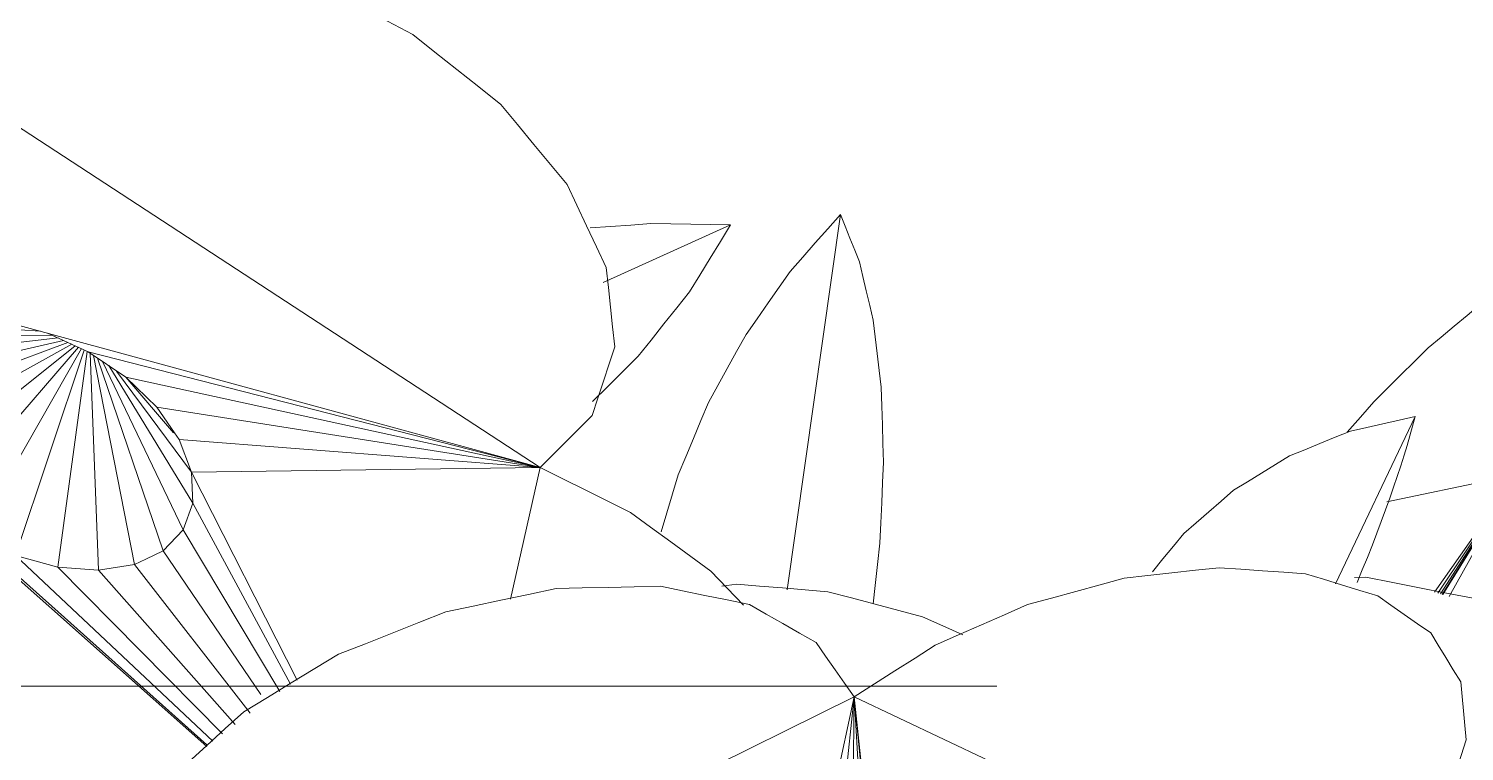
# Model space of a CAD drawing. Header units: metres. Extents: x 13.9 to 26.7, y -0.2 to 3.2.
# Drawn here: x 20.9356 to 21.0223, y 2.5961 to 2.6397 of the extents above; entities that cross this region are included whole.
import ezdxf

# ---------------------------------------------------------------- set-up
doc = ezdxf.new("R2010")
doc.units = ezdxf.units.M
doc.linetypes.add('_Pontos', pattern=[0.002, 0, -0.002])
for name, color, linetype, lineweight in [('Importações nas famílias', 10, 'Continuous', 5), ('Níveis', 50, 'Continuous', 9), ('Vegetação', 7, 'Continuous', 5)]:
    doc.layers.add(name, color=color, linetype=linetype, lineweight=lineweight)

# ---------------------------------------------------------------- blocks, each defined once
blk = doc.blocks.new('Planta_pergolado_12200 - plantas pergolado_skp_Component_17-V3875-Corte 1')
at = {"layer": 'Importações nas famílias'}
for p, q in [((20.985445, 2.599343), (20.94404, 2.578888)), ((20.980586, 2.576652), (20.985445, 2.599343)), ((20.983052, 2.576668), (20.985445, 2.599343)), ((20.985192, 2.576235), (20.985445, 2.599343)), ((20.985445, 2.599343), (21.014647, 2.585537)), ((20.986857, 2.575383), (20.985445, 2.599343)), ((20.987936, 2.574169), (20.985445, 2.599343)), ((20.988271, 2.572977), (20.985445, 2.599343))]:
    blk.add_line(p, q, dxfattribs=at)
at = {"layer": 'Importações nas famílias', "flags": 128}
for points in [[(21.001759, 2.606511), (21.000298, 2.606113), (20.998836, 2.605714), (20.997375, 2.605315), (20.995913, 2.604917)], [(21.007489, 2.607147), (21.006056, 2.606988), (21.004624, 2.606829), (21.003192, 2.60667), (21.001759, 2.606511)], [(21.012711, 2.606781), (21.011405, 2.606872), (21.0101, 2.606964), (21.008794, 2.607056), (21.007489, 2.607147)], [(21.01707, 2.605437), (21.01598, 2.605773), (21.01489, 2.606109), (21.013801, 2.606445), (21.012711, 2.606781)], [(20.967446, 2.605882), (20.965779, 2.605529), (20.964112, 2.605176), (20.962445, 2.604823), (20.960778, 2.60447)], [(20.973743, 2.606035), (20.972168, 2.605997), (20.970594, 2.605959), (20.96902, 2.605921), (20.967446, 2.605882)], [(20.979128, 2.604916), (20.977782, 2.605196), (20.976435, 2.605476), (20.975089, 2.605756), (20.973743, 2.606035)], [(20.983144, 2.60262), (20.98214, 2.603194), (20.981136, 2.603768), (20.980132, 2.604342), (20.979128, 2.604916)], [(20.995913, 2.604917), (20.994522, 2.604305), (20.993131, 2.603694), (20.99174, 2.603083), (20.990349, 2.602472)], [(21.020269, 2.603207), (21.019469, 2.603765), (21.018669, 2.604322), (21.01787, 2.60488), (21.01707, 2.605437)], [(20.960778, 2.60447), (20.95916, 2.603832), (20.957542, 2.603194), (20.955924, 2.602556), (20.954306, 2.601919)], [(21.02209, 2.600244), (21.021634, 2.600985), (21.021179, 2.601726), (21.020724, 2.602467), (21.020269, 2.603207)], [(20.985445, 2.599343), (20.98487, 2.600162), (20.984295, 2.600981), (20.983719, 2.601801), (20.983144, 2.60262)], [(20.990349, 2.602472), (20.989123, 2.60169), (20.987897, 2.600907), (20.986671, 2.600125), (20.985445, 2.599343)], [(20.954306, 2.601919), (20.952876, 2.601051), (20.951446, 2.600183), (20.950016, 2.599315), (20.948586, 2.598447)], [(21.022408, 2.596749), (21.022328, 2.597623), (21.022249, 2.598497), (21.022169, 2.59937), (21.02209, 2.600244)], [(20.948586, 2.598447), (20.947465, 2.597423), (20.946345, 2.596399), (20.945225, 2.595375), (20.944104, 2.594351)], [(21.021203, 2.59296), (21.021504, 2.593907), (21.021805, 2.594855), (21.022107, 2.595802), (21.022408, 2.596749)]]:
    blk.add_lwpolyline(points, dxfattribs=at)
blk = doc.blocks.new('Planta_pergolado_12200 - plantas pergolado_skp_Component_16-V3876-Corte 1')
blk.add_blockref('Planta_pergolado_12200 - plantas pergolado_skp_Component_17-V3875-Corte 1', (0, 0))
blk = doc.blocks.new('Planta_pergolado_12200 - plantas pergolado_skp_-V3877-Corte 1')
blk.add_blockref('Planta_pergolado_12200 - plantas pergolado_skp_Component_16-V3876-Corte 1', (0, 0))
blk = doc.blocks.new('Planta_pergolado_12200 - plantas pergolado_skp_-V3878-Corte 1')
blk.add_blockref('Planta_pergolado_12200 - plantas pergolado_skp_-V3877-Corte 1', (0, 0))
blk = doc.blocks.new('Planta_pergolado_12200 - plantas pergolado_skp_-V4052-Corte 1')
blk.add_blockref('Planta_pergolado_12200 - plantas pergolado_skp_-V3878-Corte 1', (0, 0))
blk = doc.blocks.new('Planta_pergolado_12200 - plantas pergolado_skp_Component_12-V2402-Corte 1')
at = {"layer": 'Importações nas famílias'}
blk.add_line((16.867211, 2.624502), (16.87203, 2.614394), dxfattribs=at)
at = {"layer": 'Importações nas famílias', "flags": 128}
for points in [[(16.871124, 2.623617), (16.870146, 2.623838), (16.869168, 2.62406), (16.868189, 2.624281), (16.867211, 2.624502)], [(16.867211, 2.624502), (16.867378, 2.623918), (16.867545, 2.623334), (16.867712, 2.62275), (16.867879, 2.622166)], [(16.874814, 2.622118), (16.873892, 2.622493), (16.872969, 2.622867), (16.872047, 2.623242), (16.871124, 2.623617)], [(16.867879, 2.622166), (16.868095, 2.621517), (16.868312, 2.620868), (16.868528, 2.620219), (16.868745, 2.61957)], [(16.878195, 2.620039), (16.87735, 2.620559), (16.876505, 2.621079), (16.87566, 2.621598), (16.874814, 2.622118)], [(16.868745, 2.61957), (16.869008, 2.618863), (16.869272, 2.618157), (16.869535, 2.61745), (16.869799, 2.616743)], [(16.881187, 2.61743), (16.880439, 2.618083), (16.879691, 2.618735), (16.878943, 2.619387), (16.878195, 2.620039)], [(16.869799, 2.616743), (16.870106, 2.615987), (16.870414, 2.61523), (16.870722, 2.614474)], [(16.883087, 2.615122), (16.882454, 2.615891), (16.88182, 2.616661), (16.881187, 2.61743)]]:
    blk.add_lwpolyline(points, dxfattribs=at)
blk = doc.blocks.new('Planta_pergolado_12200 - plantas pergolado_skp_Component_17-V4288-Corte 1')
at = {"layer": 'Importações nas famílias'}
for p, q in [((21.017619, 2.611127), (21.025481, 2.612772)), ((21.020493, 2.60567), (21.025481, 2.612772)), ((21.020707, 2.605607), (21.025481, 2.612772)), ((21.025481, 2.612772), (21.02087, 2.605558)), ((21.025481, 2.612772), (21.020969, 2.605529)), ((21.021004, 2.605518), (21.025481, 2.612772)), ((21.02139, 2.605404), (21.025481, 2.612772))]:
    blk.add_line(p, q, dxfattribs=at)
at = {"layer": 'Importações nas famílias', "flags": 128}
for points in [[(21.0283, 2.625763), (21.027736, 2.625539), (21.027173, 2.625316), (21.026609, 2.625092), (21.026046, 2.624869)], [(21.029079, 2.625715), (21.02869, 2.625739), (21.0283, 2.625763)], [(21.026046, 2.624869), (21.025347, 2.624413), (21.024649, 2.623957), (21.02395, 2.623501), (21.023252, 2.623045)], [(21.023252, 2.623045), (21.022466, 2.622388), (21.021679, 2.621731), (21.020893, 2.621074), (21.020107, 2.620417)], [(21.029587, 2.619831), (21.029822, 2.620522), (21.030056, 2.621214), (21.030286, 2.62189)], [(21.020107, 2.620417), (21.019287, 2.619603), (21.018467, 2.61879), (21.017647, 2.617976), (21.016827, 2.617162)], [(21.027866, 2.61648), (21.028297, 2.617318), (21.028727, 2.618156), (21.029157, 2.618994), (21.029587, 2.619831)], [(21.016827, 2.617162), (21.016029, 2.616248), (21.015231, 2.615333)], [(21.025481, 2.612772), (21.026078, 2.613699), (21.026674, 2.614626), (21.02727, 2.615553), (21.027866, 2.61648)], [(21.030976, 2.615445), (21.030381, 2.615262), (21.029786, 2.615079), (21.02919, 2.614896), (21.028595, 2.614713)], [(21.03242, 2.614907), (21.032059, 2.615041), (21.031698, 2.615176), (21.031337, 2.615311), (21.030976, 2.615445)], [(21.028595, 2.614713), (21.027817, 2.614228), (21.027038, 2.613742), (21.02626, 2.613257), (21.025481, 2.612772)], [(21.032805, 2.613143), (21.032709, 2.613584), (21.032613, 2.614025), (21.032517, 2.614466), (21.03242, 2.614907)], [(21.032097, 2.610304), (21.032274, 2.611014), (21.032451, 2.611723), (21.032628, 2.612433), (21.032805, 2.613143)], [(21.030357, 2.606634), (21.030792, 2.607552), (21.031227, 2.608469), (21.031662, 2.609387), (21.032097, 2.610304)], [(21.028389, 2.603493), (21.029045, 2.60454), (21.029701, 2.605587), (21.030357, 2.606634)]]:
    blk.add_lwpolyline(points, dxfattribs=at)
blk = doc.blocks.new('Planta_pergolado_12200 - plantas pergolado_skp_Component_16-V4289-Corte 1')
blk.add_blockref('Planta_pergolado_12200 - plantas pergolado_skp_Component_17-V4288-Corte 1', (0, 0))
at = {"extrusion": (0, 0, -1), "zscale": -0.9999999999999992}
blk.add_blockref('Planta_pergolado_12200 - plantas pergolado_skp_Component_12-V2402-Corte 1', (-37.88655, -0.008219), dxfattribs=at)
blk = doc.blocks.new('Planta_pergolado_12200 - plantas pergolado_skp_Component_12-V2450-Corte 1')
at = {"layer": 'Importações nas famílias'}
blk.add_line((16.901932, 2.636704), (16.905143, 2.614035), dxfattribs=at)
at = {"layer": 'Importações nas famílias', "flags": 128}
for points in [[(16.900783, 2.633835), (16.90107, 2.634552), (16.901357, 2.635269), (16.901645, 2.635986), (16.901932, 2.636704)], [(16.901932, 2.636704), (16.902691, 2.635842), (16.903451, 2.63498), (16.90421, 2.634118), (16.90497, 2.633256)], [(16.899955, 2.630326), (16.900162, 2.631204), (16.900369, 2.632081), (16.900576, 2.632958), (16.900783, 2.633835)], [(16.90497, 2.633256), (16.905636, 2.632306), (16.906302, 2.631356), (16.906968, 2.630406), (16.907635, 2.629456)], [(16.899467, 2.62626), (16.899589, 2.627276), (16.899711, 2.628293), (16.899833, 2.62931), (16.899955, 2.630326)], [(16.907635, 2.629456), (16.9082, 2.628428), (16.908765, 2.627401), (16.90933, 2.626373), (16.909895, 2.625346)], [(16.89933, 2.62173), (16.899364, 2.622863), (16.899399, 2.623995), (16.899433, 2.625127), (16.899467, 2.62626)], [(16.909895, 2.625346), (16.910354, 2.624252), (16.910812, 2.623159), (16.91127, 2.622065), (16.911728, 2.620972)], [(16.899548, 2.616845), (16.899493, 2.618066), (16.899439, 2.619288), (16.899384, 2.620509), (16.89933, 2.62173)], [(16.911728, 2.620972), (16.912074, 2.619824), (16.912419, 2.618677), (16.912765, 2.61753)], [(16.899953, 2.613177), (16.899831, 2.614281), (16.899689, 2.615563), (16.899548, 2.616845)]]:
    blk.add_lwpolyline(points, dxfattribs=at)
blk = doc.blocks.new('Planta_pergolado_12200 - plantas pergolado_skp_Component_17-V4319-Corte 1')
at = {"layer": 'Importações nas famílias'}
for p, q in [((21.015666, 2.606562), (21.016356, 2.606576)), ((20.977459, 2.606026), (20.978362, 2.606146)), ((21.022928, 2.586934), (21.041934, 2.577348)), ((21.041934, 2.577348), (21.024, 2.580243)), ((21.024142, 2.57992), (21.041934, 2.577348)), ((21.041934, 2.577348), (21.02446, 2.579194)), ((21.041934, 2.577348), (21.024956, 2.578062)), ((21.027201, 2.57668), (21.041934, 2.577348)), ((21.028972, 2.575416), (21.041934, 2.577348)), ((21.041934, 2.575733), (21.041934, 2.577348)), ((21.041926, 2.562496), (21.041931, 2.572266)), ((21.036104, 2.553351), (21.02146, 2.568129)), ((21.035321, 2.553399), (21.020383, 2.566793)), ((21.034555, 2.553446), (21.019263, 2.565828)), ((21.033915, 2.553485), (21.0184, 2.565119)), ((21.033407, 2.553517), (21.017768, 2.564601)), ((21.033484, 2.553512), (21.017862, 2.564678)), ((21.036857, 2.553246), (21.029457, 2.561672)), ((21.037385, 2.553231), (21.033526, 2.558124)), ((21.034717, 2.557846), (21.038016, 2.553099)), ((21.037799, 2.553144), (21.034717, 2.55738)), ((21.041919, 2.552062), (21.04192, 2.553416)), ((20.989552, 2.550318), (20.98812, 2.550749)), ((21.016467, 2.535472), (21.01552, 2.535968))]:
    blk.add_line(p, q, dxfattribs=at)
at = {"layer": 'Importações nas famílias', "flags": 128}
for points in [[(21.016356, 2.606576), (21.017977, 2.606256), (21.019597, 2.605937), (21.021217, 2.605617), (21.022838, 2.605298)], [(20.978362, 2.606146), (20.979735, 2.606034), (20.981109, 2.605922), (20.982483, 2.605809), (20.983856, 2.605697)], [(20.983856, 2.605697), (20.985288, 2.605317), (20.98672, 2.604937), (20.988152, 2.604557), (20.989584, 2.604176)], [(21.022838, 2.605298), (21.024448, 2.604656), (21.026059, 2.604015), (21.027669, 2.603374), (21.029279, 2.602732)], [(20.989584, 2.604176), (20.990977, 2.603554), (20.992006, 2.603095)], [(21.029279, 2.602732), (21.030742, 2.601824), (21.032205, 2.600915), (21.033667, 2.600007), (21.03513, 2.599098)], [(21.03513, 2.599098), (21.03632, 2.598), (21.03751, 2.596902), (21.038699, 2.595804), (21.039889, 2.594706)], [(21.039889, 2.594706), (21.040705, 2.593513), (21.04152, 2.592319), (21.042336, 2.591126), (21.043151, 2.589932)], [(21.043151, 2.589932), (21.043523, 2.588745), (21.043894, 2.587558), (21.044266, 2.58637), (21.044637, 2.585183)], [(21.044637, 2.585183), (21.044533, 2.584104), (21.044428, 2.583024), (21.044324, 2.581945), (21.04422, 2.580865)], [(21.04422, 2.580865), (21.043648, 2.579986), (21.043077, 2.579106), (21.042506, 2.578227), (21.041934, 2.577348)], [(21.041934, 2.577348), (21.043355, 2.576818), (21.044775, 2.576289)], [(21.058653, 2.567173), (21.059196, 2.566538), (21.060067, 2.565518), (21.060939, 2.564498)], [(21.060939, 2.564498), (21.061486, 2.563442), (21.062034, 2.562386), (21.062582, 2.561331), (21.063129, 2.560275)], [(21.063129, 2.560275), (21.063316, 2.559256), (21.063502, 2.558237), (21.063689, 2.557218), (21.063875, 2.556199)], [(21.063875, 2.556199), (21.063687, 2.555286), (21.0635, 2.554373), (21.063312, 2.553459), (21.063125, 2.552546)], [(21.063125, 2.552546), (21.062576, 2.551801), (21.062027, 2.551056), (21.061479, 2.550311)], [(20.995124, 2.54965), (20.993731, 2.549817), (20.992338, 2.549984), (20.990945, 2.550151), (20.989552, 2.550318)], [(20.997358, 2.549842), (20.996383, 2.549758), (20.995124, 2.54965)], [(21.022179, 2.533548), (21.020751, 2.534029), (21.019323, 2.53451), (21.017895, 2.534991), (21.016467, 2.535472)], [(21.03978, 2.535892), (21.038968, 2.535319), (21.038156, 2.534746), (21.037344, 2.534173)], [(21.027813, 2.532662), (21.026404, 2.532884), (21.024996, 2.533105), (21.023587, 2.533327), (21.022179, 2.533548)], [(21.037344, 2.534173), (21.036255, 2.533848), (21.035165, 2.533524), (21.034075, 2.5332), (21.032986, 2.532875)], [(21.032986, 2.532875), (21.031693, 2.532822), (21.030399, 2.532769), (21.029106, 2.532716), (21.027813, 2.532662)]]:
    blk.add_lwpolyline(points, dxfattribs=at)
blk = doc.blocks.new('Planta_pergolado_12200 - plantas pergolado_skp_Component_16-V4320-Corte 1')
at = {"extrusion": (0, 0, -1), "zscale": -0.9999999999999998}
blk.add_blockref('Planta_pergolado_12200 - plantas pergolado_skp_Component_12-V2450-Corte 1', (-37.88655, -0.008219), dxfattribs=at)
blk.add_blockref('Planta_pergolado_12200 - plantas pergolado_skp_Component_17-V4319-Corte 1', (0, 0))
blk = doc.blocks.new('Planta_pergolado_12200 - plantas pergolado_skp_-V4325-Corte 1')
blk.add_blockref('Planta_pergolado_12200 - plantas pergolado_skp_Component_16-V4320-Corte 1', (0, 0))
blk = doc.blocks.new('Planta_pergolado_12200 - plantas pergolado_skp_-V4326-Corte 1')
for name in ['Planta_pergolado_12200 - plantas pergolado_skp_-V4325-Corte 1', 'Planta_pergolado_12200 - plantas pergolado_skp_Component_16-V4289-Corte 1']:
    blk.add_blockref(name, (0, 0))
blk = doc.blocks.new('Planta_pergolado_12200 - plantas pergolado_skp_Component_12-V2547-Corte 1')
at = {"layer": 'Importações nas famílias'}
blk.add_line((17.038387, 2.719891), (17.046081, 2.716415), dxfattribs=at)
at = {"layer": 'Importações nas famílias', "flags": 128}
for points in [[(17.038387, 2.719891), (17.039591, 2.71991), (17.040795, 2.719928), (17.041999, 2.719946), (17.043203, 2.719965)], [(17.043203, 2.719965), (17.044424, 2.719882), (17.045644, 2.719799), (17.046865, 2.719717)], [(17.040864, 2.715852), (17.040245, 2.716862), (17.039625, 2.717872), (17.039006, 2.718882), (17.038387, 2.719891)], [(17.043972, 2.71196), (17.043195, 2.712933), (17.042418, 2.713906), (17.041641, 2.714879), (17.040864, 2.715852)], [(17.046721, 2.709219), (17.045805, 2.710132), (17.044888, 2.711046), (17.043972, 2.71196)]]:
    blk.add_lwpolyline(points, dxfattribs=at)
blk = doc.blocks.new('Planta_pergolado_12200 - plantas pergolado_skp_Component_17-V4385-Corte 1')
at = {"layer": 'Importações nas famílias'}
for p, q in [((20.927572, 2.638615), (20.966479, 2.613205)), ((20.966479, 2.613205), (20.934137, 2.622023)), ((20.936982, 2.621201), (20.927765, 2.621045)), ((20.936304, 2.621432), (20.929514, 2.621874)), ((20.939191, 2.620183), (20.936736, 2.621314)), ((20.937691, 2.620874), (20.925981, 2.618156)), ((20.93796, 2.62075), (20.926067, 2.616293)), ((20.937372, 2.621021), (20.92656, 2.619777)), ((20.938193, 2.620643), (20.926812, 2.614315)), ((20.9384, 2.620548), (20.928166, 2.612356)), ((20.938591, 2.62046), (20.930037, 2.610551)), ((20.932296, 2.609022), (20.938772, 2.620376)), ((20.938948, 2.620295), (20.93479, 2.607873)), ((20.937349, 2.607182), (20.939125, 2.620214)), ((20.94145, 2.618654), (20.939191, 2.620183)), ((20.939191, 2.620183), (20.966479, 2.613205)), ((20.939799, 2.606997), (20.939307, 2.620105)), ((20.939513, 2.619966), (20.941973, 2.607331)), ((20.943721, 2.60816), (20.939754, 2.619802)), ((20.940049, 2.619602), (20.944927, 2.609428)), ((20.940422, 2.61935), (20.945506, 2.611049)), ((20.940901, 2.619026), (20.94542, 2.612912)), ((20.966479, 2.613205), (20.94145, 2.618654)), ((20.943321, 2.616849), (20.94145, 2.618654)), ((20.944339, 2.615284), (20.941468, 2.618654)), ((20.966479, 2.613205), (20.943321, 2.616849)), ((20.944402, 2.615284), (20.943321, 2.616849)), ((20.944402, 2.615284), (20.944675, 2.61489)), ((20.944675, 2.61489), (20.94542, 2.612912)), ((20.944675, 2.61489), (20.966479, 2.613205)), ((20.94542, 2.612912), (20.966479, 2.613205)), ((20.94542, 2.612912), (20.945506, 2.611049)), ((20.94542, 2.612912), (20.951797, 2.600356)), ((20.964698, 2.605247), (20.966479, 2.613205)), ((20.945506, 2.611049), (20.944927, 2.609428)), ((20.951413, 2.600109), (20.945506, 2.611049)), ((20.946345, 2.596347), (20.931391, 2.609634)), ((20.946345, 2.596442), (20.932296, 2.609022)), ((20.944927, 2.609428), (20.943721, 2.60816)), ((20.950758, 2.599672), (20.944927, 2.609428)), ((20.943721, 2.60816), (20.942673, 2.607663)), ((20.949621, 2.59948), (20.943721, 2.60816)), ((20.937349, 2.607182), (20.93479, 2.607873)), ((20.94672, 2.596677), (20.93479, 2.607873)), ((20.941973, 2.607331), (20.939799, 2.606997)), ((20.942673, 2.607663), (20.941973, 2.607331)), ((20.948975, 2.59835), (20.941973, 2.607331)), ((20.939799, 2.606997), (20.937349, 2.607182)), ((20.947291, 2.597101), (20.937349, 2.607182)), ((20.948065, 2.597675), (20.939799, 2.606997))]:
    blk.add_line(p, q, dxfattribs=at)
at = {"layer": 'Importações nas famílias', "flags": 128}
for points in [[(20.952649, 2.642609), (20.954187, 2.641795), (20.955725, 2.64098), (20.957263, 2.640166), (20.958801, 2.639351)], [(20.958801, 2.639351), (20.960127, 2.638295), (20.961453, 2.637239), (20.962779, 2.636183), (20.964106, 2.635127)], [(20.964106, 2.635127), (20.965107, 2.63392), (20.966108, 2.632712), (20.967109, 2.631505), (20.96811, 2.630297)], [(20.96811, 2.630297), (20.968701, 2.629041), (20.969291, 2.627786), (20.969882, 2.62653), (20.970473, 2.625274)], [(20.970473, 2.625274), (20.970602, 2.624078), (20.970732, 2.622881), (20.970861, 2.621685), (20.970991, 2.620488)], [(20.970991, 2.620488), (20.970648, 2.619453), (20.970306, 2.618417), (20.969963, 2.617382), (20.969621, 2.616347)], [(20.969621, 2.616347), (20.968835, 2.615561), (20.96805, 2.614776), (20.967265, 2.613991), (20.966479, 2.613205)], [(20.966479, 2.613205), (20.967843, 2.612522), (20.969207, 2.611839), (20.970571, 2.611156), (20.971935, 2.610472)], [(20.971935, 2.610472), (20.973151, 2.609589), (20.974367, 2.608705), (20.975583, 2.607822), (20.976799, 2.606938)], [(20.976799, 2.606938), (20.977784, 2.605915), (20.978768, 2.604891)]]:
    blk.add_lwpolyline(points, dxfattribs=at)
blk = doc.blocks.new('Planta_pergolado_12200 - plantas pergolado_skp_Component_16-V4386-Corte 1')
blk.add_blockref('Planta_pergolado_12200 - plantas pergolado_skp_Component_17-V4385-Corte 1', (0, 0))
at = {"extrusion": (0, 0, -1), "zscale": -0.9999999999999998}
blk.add_blockref('Planta_pergolado_12200 - plantas pergolado_skp_Component_12-V2547-Corte 1', (-38.016374, -0.092038), dxfattribs=at)
blk = doc.blocks.new('Planta_pergolado_12200 - plantas pergolado_skp_-V4404-Corte 1')
blk.add_blockref('Planta_pergolado_12200 - plantas pergolado_skp_Component_16-V4386-Corte 1', (0, 0))
blk = doc.blocks.new('Planta_pergolado_12200 - plantas pergolado_skp_-V4405-Corte 1')
blk.add_blockref('Planta_pergolado_12200 - plantas pergolado_skp_-V4404-Corte 1', (0, 0))
blk = doc.blocks.new('Planta_pergolado_12200 - plantas pergolado_skp_-V4406-Corte 1')
for name in ['Planta_pergolado_12200 - plantas pergolado_skp_-V4405-Corte 1', 'Planta_pergolado_12200 - plantas pergolado_skp_-V4326-Corte 1']:
    blk.add_blockref(name, (0, 0))
blk = doc.blocks.new('Planta_pergolado_12200 - Planta_pergolado_12200-3075656-Corte 1')
for name in ['Planta_pergolado_12200 - plantas pergolado_skp_-V4052-Corte 1', 'Planta_pergolado_12200 - plantas pergolado_skp_-V4406-Corte 1']:
    blk.add_blockref(name, (0, 0))

msp = doc.modelspace()

# ---------------------------------------------------------------- linework, layer by layer
at = {"layer": 'Níveis', "color": 9, "linetype": '_Pontos'}
msp.add_line((13.894057, 2.6), (26.661636, 2.6), dxfattribs=at)

# ---------------------------------------------------------------- block references
at = {"layer": 'Vegetação', "color": 10}
msp.add_blockref('Planta_pergolado_12200 - Planta_pergolado_12200-3075656-Corte 1', (0, 0), dxfattribs=at)

doc.saveas('drawing.dxf')
